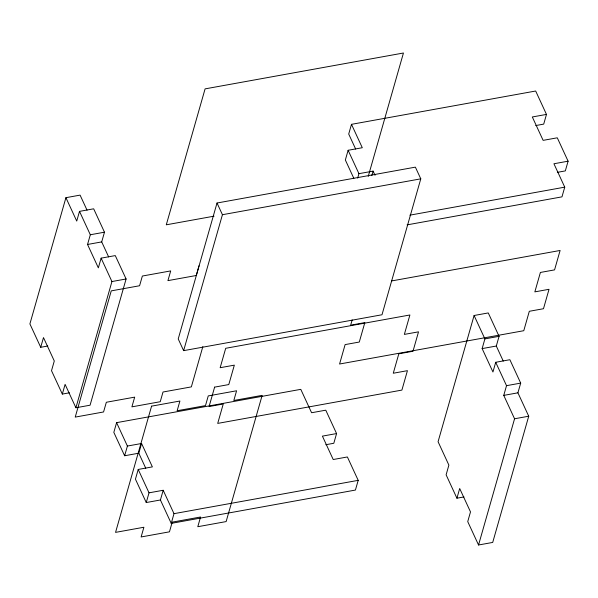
<?xml version="1.0" encoding="UTF-8"?>
<svg xmlns="http://www.w3.org/2000/svg" width="598" height="598" viewBox="0 0 598 598"><rect width="100%" height="100%" fill="white"/><g stroke="black" fill="none" stroke-linecap="round" stroke-linejoin="round"><path stroke-width="0.9" d="M87.039 210.16L80.087 195.12L65.922 197.684L29.9 323.907L40.709 347.296L47.795 346.018M40.709 347.296L43.482 337.586L54.291 360.983L51.518 370.693L62.327 394.082L69.413 392.804M108.657 256.946L101.705 241.906L104.478 232.196L93.669 208.807L79.504 211.371L76.731 221.073L65.922 197.684M62.327 394.082L65.1 384.372L75.909 407.769L90.074 405.205L126.096 278.982L115.287 255.593L101.122 258.149L98.349 267.859L87.54 244.47L90.313 234.76L79.504 211.371M75.909 407.769L111.931 281.546L101.122 258.149M325.835 444.718L333.804 443.275L336.577 433.565L325.768 410.176L311.595 412.74L300.787 389.343L116.595 422.659L113.822 432.369L124.631 455.758L138.803 453.194L141.569 443.492L127.404 446.048L124.631 455.758M141.569 443.492L152.378 466.881L138.213 469.445L135.44 479.155L146.248 502.544L160.421 499.98L163.187 490.27L149.022 492.834L146.248 502.544M199.037 265.789L196.264 275.499L167.926 280.626L170.699 270.916L142.361 276.037L139.588 285.747L111.25 290.875L75.228 417.098L103.566 411.97L106.339 402.26L134.677 397.139L131.904 406.849L160.242 401.721L163.015 392.011L191.353 386.884L202.849 346.601M217.022 203.014L178.226 338.946L183.631 350.645L381.995 314.765L420.783 178.839L415.378 167.141L217.022 203.014L222.426 214.712L183.631 350.645M336.577 433.565L322.404 436.129L333.213 459.526L347.386 456.962L358.195 480.351L355.421 490.061L171.23 523.377L173.996 513.667L163.187 490.27M535.741 125.558L543.709 124.115L546.482 114.412L535.673 91.016L351.482 124.332L348.709 134.042L355.661 149.074M351.482 124.332L362.291 147.721L348.118 150.285L345.352 159.995L353.844 178.376M357.671 178.092L358.927 173.674L348.118 150.285M368.226 176.417L403.448 53.005L205.084 88.878L166.289 224.811L214.047 216.17M371.836 175.528L373.1 171.11L358.927 173.674M352.17 319.885L350.66 325.177L364.832 322.621L359.286 342.041L345.121 344.598L339.574 364.018L523.773 330.709L529.312 311.289L543.485 308.725L549.024 289.305L534.851 291.869L540.398 272.449L554.563 269.885L560.109 250.472L391.496 280.963M503.254 361.072L496.303 346.033L499.076 336.33L488.267 312.933L474.094 315.497L438.072 441.72L448.881 465.109L446.115 474.819L456.924 498.209L464.003 496.931M456.924 498.209L459.69 488.506L470.499 511.895L467.733 521.606L478.542 544.995L492.707 542.431L528.729 416.215L517.92 392.819L520.694 383.109L509.885 359.719L495.712 362.283L492.946 371.993L482.138 348.597L484.903 338.887L474.094 315.497M546.482 114.412L532.317 116.969L543.126 140.366L557.291 137.802L568.1 161.191L565.327 170.901L557.358 172.344M478.542 544.995L514.564 418.772L503.755 395.383L506.521 385.673L495.712 362.283M568.1 161.191L553.935 163.755L564.744 187.152L561.971 196.854L407.103 224.87M90.313 234.76L104.478 232.196M222.426 214.712L420.783 178.839M87.54 244.47L101.705 241.906M409.869 215.16L564.744 187.152M111.931 281.546L126.096 278.982M484.903 338.887L499.076 336.33M482.138 348.597L496.303 346.033M506.521 385.673L520.694 383.109M503.755 395.383L517.92 392.819M514.564 418.772L528.729 416.215M173.996 513.667L358.195 480.351M373.1 171.11L375.028 175.289M138.803 453.194L145.748 468.234M160.421 499.98L171.23 523.377M116.595 422.659L127.404 446.048M138.213 469.445L149.022 492.834M151.578 406.154L115.556 532.377L143.894 527.249L141.121 536.959L169.458 531.831L172.231 522.129L200.569 517.001L197.796 526.711L226.134 521.583L262.156 395.36L233.818 400.488L236.591 390.778L208.254 395.906L205.48 405.616L177.143 410.736L179.916 401.026L151.578 406.154M214.622 387.13L209.083 406.55L223.248 403.986L217.709 423.406L401.901 390.09L407.44 370.67L393.275 373.234L398.814 353.814L412.986 351.258L418.525 331.838L404.36 334.402L409.899 314.982L225.708 348.29L220.161 367.71L234.334 365.146L228.787 384.566L214.622 387.13"/></g></svg>
